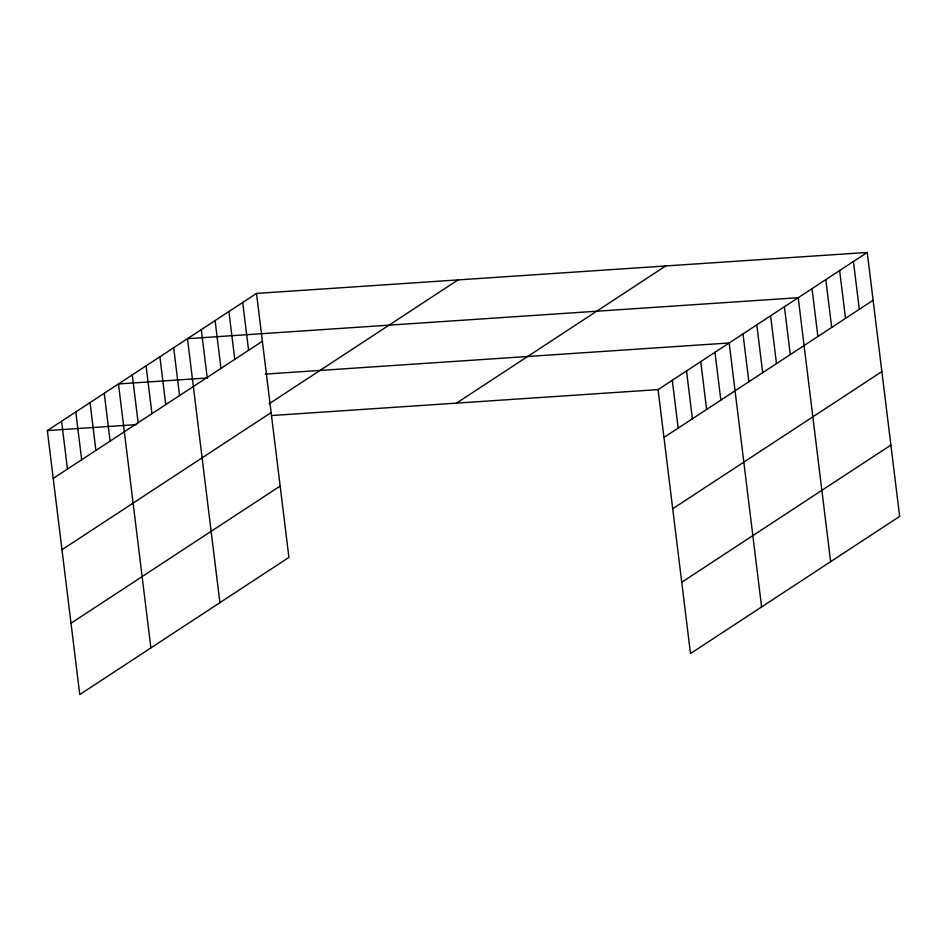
<?xml version="1.0" encoding="UTF-8"?>
<svg xmlns="http://www.w3.org/2000/svg" width="947" height="947" viewBox="0 0 947 947"><rect width="100%" height="100%" fill="white"/><g stroke="black" fill="none" stroke-linecap="round" stroke-linejoin="round"><path stroke-width="1.42" d="M256.507 293.428L288.918 557.392L79.761 694.565L47.35 430.589L256.507 293.428L867.239 252.435L899.65 516.411L690.493 653.572L658.082 389.608L867.239 252.435M53.221 478.413L262.378 341.251M269.043 403.848L458.052 279.898M61.981 549.745L271.138 412.572M71.001 623.233L280.158 486.071M456.537 403.126L665.694 265.965M663.954 437.431L873.11 300.27M672.713 508.752L881.87 371.591M681.733 582.251L890.89 445.09M207.713 377.96L118.47 383.949L150.881 647.926M265.302 374.101L729.19 342.968L761.601 606.944M47.35 430.589L136.605 424.599M271.801 415.52L658.082 389.608M853.436 261.49L859.308 309.314M839.634 270.546L845.505 318.37M825.82 279.602L831.691 327.425M812.017 288.646L817.888 336.481M830.626 561.678L798.214 297.701L187.482 338.683L219.893 602.659M784.412 306.757L790.283 354.58M770.609 315.813L776.481 363.636M756.807 324.857L762.678 372.692M742.993 333.912L748.864 381.736M714.973 352.296L720.845 400.119M700.744 361.624L706.616 409.447M686.528 370.952L692.399 418.775M672.299 380.28L678.17 428.103M242.704 302.472L248.576 350.295M228.902 311.527L234.773 359.351M215.099 320.583L220.971 368.407M201.297 329.639L207.168 377.462M173.68 347.738L179.551 395.562M159.877 356.794L165.749 404.618M146.075 365.85L151.946 413.673M132.272 374.894L138.144 422.717M104.241 393.277L110.112 441.101M90.024 402.605L95.896 450.429M75.796 411.933L81.667 459.757M61.579 421.261L67.45 469.085"/></g></svg>
